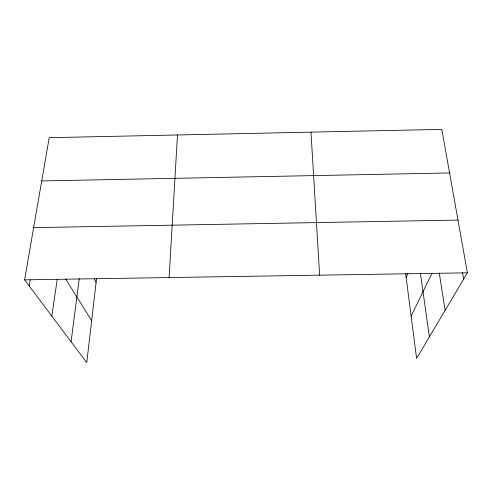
<?xml version="1.0" encoding="UTF-8"?>
<svg xmlns="http://www.w3.org/2000/svg" width="492" height="492" viewBox="0 0 492 492"><rect width="100%" height="100%" fill="white"/><g stroke="black" fill="none" stroke-linecap="round" stroke-linejoin="round"><path stroke-width="0.74" d="M169.107 277.556L177.495 134.974M96.537 278.558L86.758 362.629L24.6 279.85L49.212 137.692L441.798 129.371L467.4 272.82L416.607 358.434L405.672 273.804M71.069 341.731L79.28 278.577M51.814 316.092L57.207 279.511M29.188 285.957L30.203 279.942M406.146 277.494L407.899 273.275M411.134 316.104L431.933 273.466M41.728 180.933L449.571 172.944M33.641 227.636L457.984 220.072M24.6 279.85L467.4 272.82M65.682 279.038L91.641 320.667M94.31 279.038L96.094 282.371M462.48 272.519L463.636 279.161M439.288 273.097L445.106 310.39M420.402 273.158L429.387 336.891M310.969 132.145L319.652 275.163"/></g></svg>
